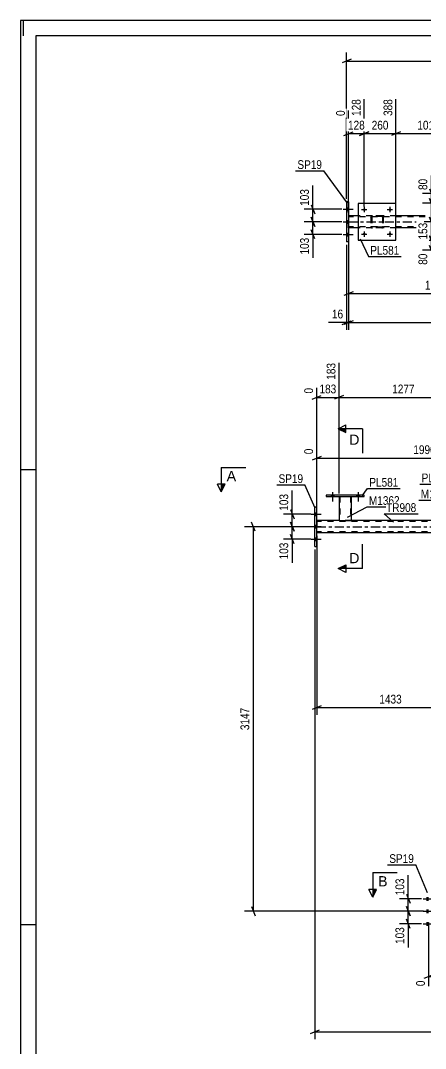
# Model space of a CAD drawing. Header units: millimetres. Extents: x -97 to 744, y -428 to 166.
# Drawn here: x -97 to 35.6, y -170.8 to 165.7 of the extents above; entities that cross this region are included whole.
import ezdxf

# ---------------------------------------------------------------- set-up
doc = ezdxf.new("R2010")
doc.units = ezdxf.units.MM
doc.linetypes.add('DXK_LINE_DOT2', pattern=[3.9198, 1.9599, -1.9599])
doc.linetypes.add('DXK_LINE_DOT3', pattern=[5.9187, 2.979, -0.9799, 0.9799, -0.9799])
doc.styles.add('Arial', font='ARIAL.TTF', dxfattribs={"height": 0.2})
doc.styles.add('Arial Narrow', font='ARIALN.TTF', dxfattribs={"height": 0.2})

# ---------------------------------------------------------------- blocks, each defined once
blk = doc.blocks.new('Unknown-814185529-1133')
at = {"color": 5, "linetype": 'Continuous'}
for p, q in [((744.03, 165.67), (-96.97, 165.67)), ((-96.97, 165.67), (-96.97, -428.33)), ((-95.97, 160.67), (-95.97, 165.67)), ((739.03, 160.67), (-91.97, 160.67)), ((-91.97, 160.67), (-91.97, -423.33)), ((-91.97, 18.67), (-96.97, 18.67)), ((-91.97, -130.33), (-96.97, -130.33))]:
    blk.add_line(p, q, dxfattribs=at)
blk = doc.blocks.new('Bolt-814185529-2804 - 2686')
at = {"linetype": 'Continuous'}
for points in [[(10.44, 103.45), (10.44, 104.33), (9.8, 104.33), (9.8, 103.45)], [(10.44, 103.45), (10.44, 104.33), (9.8, 104.33), (9.8, 103.45)], [(10.44, 103.45), (10.44, 104.33), (9.8, 104.33), (9.8, 103.45)], [(10.44, 99.33), (10.44, 100.21), (9.8, 100.21), (9.8, 99.33)], [(10.44, 99.33), (10.44, 100.21), (9.8, 100.21), (9.8, 99.33)], [(10.44, 95.25), (10.44, 96.13), (9.8, 96.13), (9.8, 95.25)], [(10.44, 95.25), (10.44, 96.13), (9.8, 96.13), (9.8, 95.25)], [(10.44, 95.25), (10.44, 96.13), (9.8, 96.13), (9.8, 95.25)]]:
    blk.add_hatch(color=1, dxfattribs=at).paths.add_polyline_path(points)
at = {"color": 1, "linetype": 'Continuous'}
for p, q in [((9.8, 104.33), (10.44, 104.33)), ((9.8, 104.33), (10.44, 104.33)), ((9.8, 104.33), (10.44, 104.33)), ((8.64, 103.89), (11.96, 103.89)), ((8.64, 103.89), (11.96, 103.89)), ((8.64, 103.89), (11.96, 103.89)), ((9.8, 103.45), (10.44, 103.45)), ((9.8, 103.45), (10.44, 103.45)), ((9.8, 103.45), (10.44, 103.45)), ((8.64, 99.77), (11.96, 99.77)), ((8.64, 99.77), (11.96, 99.77)), ((9.8, 100.21), (10.44, 100.21)), ((9.8, 100.21), (10.44, 100.21)), ((9.8, 99.33), (10.44, 99.33)), ((9.8, 99.33), (10.44, 99.33)), ((8.64, 95.69), (11.96, 95.69)), ((8.64, 95.69), (11.96, 95.69)), ((8.64, 95.69), (11.96, 95.69)), ((9.8, 96.13), (10.44, 96.13)), ((9.8, 96.13), (10.44, 96.13)), ((9.8, 96.13), (10.44, 96.13)), ((9.8, 95.25), (10.44, 95.25)), ((9.8, 95.25), (10.44, 95.25)), ((9.8, 95.25), (10.44, 95.25))]:
    blk.add_line(p, q, dxfattribs=at)
blk = doc.blocks.new('Part-814185529-2888 - 2686')
at = {"color": 2, "linetype": 'Continuous'}
for p, q in [((10.44, 106.29), (9.8, 106.29)), ((9.8, 106.29), (9.8, 93.29)), ((10.44, 106.29), (10.44, 93.29)), ((10.44, 93.29), (9.8, 93.29))]:
    blk.add_line(p, q, dxfattribs=at)
blk = doc.blocks.new('Part-814185529-2809 - 2686')
at = {"color": 2, "linetype": 'Continuous'}
for p, q in [((13.57, 101.79), (10.44, 101.79)), ((35.57, 101.79), (25.97, 101.79)), ((13.57, 97.79), (10.44, 97.79)), ((35.57, 97.79), (25.97, 97.79))]:
    blk.add_line(p, q, dxfattribs=at)
at = {"color": 7, "linetype": 'DXK_LINE_DOT2'}
for p, q in [((10.44, 97.79), (10.44, 101.79)), ((35.57, 101.47), (10.44, 101.47)), ((25.97, 101.79), (13.57, 101.79)), ((35.57, 98.11), (10.44, 98.11)), ((25.97, 97.79), (13.57, 97.79))]:
    blk.add_line(p, q, dxfattribs=at)
at = {"color": 7, "linetype": 'DXK_LINE_DOT3'}
blk.add_line((10.44, 99.79), (35.57, 99.79), dxfattribs=at)
blk = doc.blocks.new('Bolt-814185529-2911 - 2686')
at = {"linetype": 'Continuous'}
for points in [[(16.01, 103.8, -1), (15.13, 103.8, -1)], [(24.41, 103.8, -1), (23.53, 103.8, -1)]]:
    blk.add_hatch(color=1, dxfattribs=at).paths.add_polyline_path(points)
at = {"color": 1, "linetype": 'Continuous'}
for p, q in [((15.57, 104.68), (15.57, 102.92)), ((23.97, 104.68), (23.97, 102.92)), ((14.69, 103.8), (16.45, 103.8)), ((23.09, 103.8), (24.85, 103.8))]:
    blk.add_line(p, q, dxfattribs=at)
blk = doc.blocks.new('Bolt-814185529-2912 - 2686')
at = {"linetype": 'Continuous'}
for points in [[(16.01, 95.8, -1), (15.13, 95.8, -1)], [(24.41, 95.8, -1), (23.53, 95.8, -1)]]:
    blk.add_hatch(color=1, dxfattribs=at).paths.add_polyline_path(points)
at = {"color": 1, "linetype": 'Continuous'}
for p, q in [((14.69, 95.8), (16.45, 95.8)), ((15.57, 96.68), (15.57, 94.92)), ((23.09, 95.8), (24.85, 95.8)), ((23.97, 96.68), (23.97, 94.92))]:
    blk.add_line(p, q, dxfattribs=at)
blk = doc.blocks.new('Part-814185529-2917 - 2686')
at = {"color": 2, "linetype": 'Continuous'}
for p, q in [((25.97, 105.79), (13.57, 105.79)), ((13.57, 105.79), (13.57, 93.79)), ((25.97, 93.79), (25.97, 105.79)), ((13.57, 93.79), (25.97, 93.79))]:
    blk.add_line(p, q, dxfattribs=at)
blk = doc.blocks.new('Part-814185529-2918 - 2686')
at = {"color": 7, "linetype": 'DXK_LINE_DOT2'}
for p, q in [((17.77, 101.31), (17.8, 101.5)), ((17.8, 101.5), (17.77, 101.31)), ((17.77, 101.31), (17.77, 98.27)), ((18.01, 101.31), (18.02, 101.41)), ((18.01, 101.31), (18.01, 98.27)), ((18.02, 101.41), (18.08, 101.48)), ((18.06, 101.76), (18.25, 101.79)), ((18.25, 101.79), (18.06, 101.76)), ((18.08, 101.48), (18.15, 101.54)), ((18.15, 101.54), (18.25, 101.55)), ((21.29, 101.79), (18.25, 101.79)), ((21.29, 101.55), (18.25, 101.55)), ((21.29, 101.79), (21.47, 101.76)), ((21.47, 101.76), (21.29, 101.79)), ((21.29, 101.55), (21.38, 101.54)), ((21.38, 101.54), (21.46, 101.48)), ((21.46, 101.48), (21.51, 101.41)), ((21.51, 101.41), (21.53, 101.31)), ((21.53, 101.31), (21.53, 98.27)), ((21.73, 101.5), (21.77, 101.31)), ((21.77, 101.31), (21.73, 101.5)), ((21.77, 101.31), (21.77, 98.27)), ((17.8, 98.09), (17.77, 98.27)), ((17.77, 98.27), (17.8, 98.09)), ((18.02, 98.18), (18.01, 98.27)), ((18.08, 98.1), (18.02, 98.18)), ((18.25, 97.79), (18.06, 97.83)), ((18.06, 97.83), (18.25, 97.79)), ((18.15, 98.05), (18.08, 98.1)), ((18.25, 98.03), (18.15, 98.05)), ((21.29, 98.03), (18.25, 98.03)), ((21.29, 97.79), (18.25, 97.79)), ((21.38, 98.05), (21.29, 98.03)), ((21.47, 97.83), (21.29, 97.79)), ((21.29, 97.79), (21.47, 97.83)), ((21.46, 98.1), (21.38, 98.05)), ((21.51, 98.18), (21.46, 98.1)), ((21.53, 98.27), (21.51, 98.18)), ((21.77, 98.27), (21.73, 98.09)), ((21.73, 98.09), (21.77, 98.27))]:
    blk.add_line(p, q, dxfattribs=at)
at = {"color": 7, "linetype": 'DXK_LINE_DOT3'}
blk.add_line((19.77, 99.79), (19.77, 99.79), dxfattribs=at)
at = {"color": 7, "linetype": 'DXK_LINE_DOT2'}
for centre, start, end in [((18.25, 101.31), 112.5, 157.5), ((18.25, 101.31), 112.5, 157.5), ((21.29, 101.31), 22.5, 67.5), ((21.29, 101.31), 22.5, 67.5), ((18.25, 98.27), 202.5, 247.5), ((18.25, 98.27), 202.5, 247.5), ((21.29, 98.27), 292.5, 337.5), ((21.29, 98.27), 292.5, 337.5)]:
    blk.add_arc(centre, 0.48, start, end, dxfattribs=at)
blk = doc.blocks.new('Part-814185529-3725 - 3717')
at = {"color": 2, "linetype": 'Continuous'}
for p, q in [((3.13, 10.32), (3.13, 9.84)), ((15.53, 10.32), (3.13, 10.32)), ((15.53, 9.84), (15.53, 10.32)), ((3.13, 9.84), (15.53, 9.84))]:
    blk.add_line(p, q, dxfattribs=at)
blk = doc.blocks.new('Bolt-814185529-3719 - 3717')
at = {"linetype": 'Continuous'}
for points in [[(4.69, 9.84), (5.57, 9.84), (5.57, 10.32), (4.69, 10.32)], [(13.09, 9.84), (13.97, 9.84), (13.97, 10.32), (13.09, 10.32)]]:
    blk.add_hatch(color=1, dxfattribs=at).paths.add_polyline_path(points)
at = {"color": 1, "linetype": 'Continuous'}
for p, q in [((4.69, 10.32), (4.69, 9.84)), ((5.13, 11.32), (5.13, 8.2)), ((5.57, 10.32), (5.57, 9.84)), ((13.09, 10.32), (13.09, 9.84)), ((13.53, 11.32), (13.53, 8.2)), ((13.97, 10.32), (13.97, 9.84))]:
    blk.add_line(p, q, dxfattribs=at)
blk = doc.blocks.new('Bolt-814185529-3720 - 3717')
at = {"linetype": 'Continuous'}
for points in [[(4.69, 9.84), (5.57, 9.84), (5.57, 10.32), (4.69, 10.32)], [(13.09, 9.84), (13.97, 9.84), (13.97, 10.32), (13.09, 10.32)]]:
    blk.add_hatch(color=1, dxfattribs=at).paths.add_polyline_path(points)
at = {"color": 1, "linetype": 'Continuous'}
for p, q in [((4.69, 10.32), (4.69, 9.84)), ((5.13, 11.32), (5.13, 8.2)), ((5.57, 10.32), (5.57, 9.84)), ((13.09, 10.32), (13.09, 9.84)), ((13.53, 11.32), (13.53, 8.2)), ((13.97, 10.32), (13.97, 9.84))]:
    blk.add_line(p, q, dxfattribs=at)
blk = doc.blocks.new('Part-814185529-3740 - 3717')
at = {"color": 2, "linetype": 'Continuous'}
for p, q in [((7.33, 9.84), (7.33, 2)), ((11.33, 9.84), (11.33, 2)), ((7.33, 2), (11.33, 2))]:
    blk.add_line(p, q, dxfattribs=at)
at = {"color": 7, "linetype": 'DXK_LINE_DOT2'}
for p, q in [((7.33, 9.84), (11.33, 9.84)), ((7.33, 9.84), (7.33, 9.84)), ((7.33, 9.84), (7.33, 9.84)), ((7.57, 9.84), (7.57, 2)), ((11.09, 9.84), (11.09, 2)), ((11.33, 9.84), (11.33, 9.84)), ((11.33, 9.84), (11.33, 9.84)), ((11.03, 2), (11.07, 2)), ((11.03, 2), (11.07, 2)), ((11.07, 2), (11.09, 2)), ((11.07, 2), (11.09, 2))]:
    blk.add_line(p, q, dxfattribs=at)
blk = doc.blocks.new('Part-814185529-3771 - 3717')
at = {"color": 2, "linetype": 'Continuous'}
for p, q in [((-0.64, -6.5), (-0.64, 6.5)), ((-0.64, 6.5), (0, 6.5)), ((0, -6.5), (0, 6.5)), ((-0.64, -6.5), (0, -6.5))]:
    blk.add_line(p, q, dxfattribs=at)
blk = doc.blocks.new('Part-814185529-3928 - 3717')
at = {"color": 2, "linetype": 'Continuous'}
for p, q in [((7.33, 2), (0, 2)), ((25.13, 2), (11.33, 2)), ((49.47, 2), (25.23, 2)), ((25.13, -2), (0, -2)), ((65.55, -2), (25.23, -2))]:
    blk.add_line(p, q, dxfattribs=at)
at = {"color": 7, "linetype": 'DXK_LINE_DOT2'}
for p, q in [((0, 2), (0, -2)), ((25.13, 1.68), (0, 1.68)), ((11.33, 2), (7.33, 2)), ((639.97, 1.68), (25.23, 1.68)), ((25.13, -1.68), (0, -1.68)), ((639.97, -1.68), (25.23, -1.68))]:
    blk.add_line(p, q, dxfattribs=at)
at = {"color": 7, "linetype": 'DXK_LINE_DOT3'}
for p, q in [((0, 0), (25.13, 0)), ((25.23, 0), (639.97, 0))]:
    blk.add_line(p, q, dxfattribs=at)
blk = doc.blocks.new('Bolt-814185529-4020 - 3717')
at = {"linetype": 'Continuous'}
for points in [[(36.63, -122.2), (36.63, -121.32), (35.99, -121.32), (35.99, -122.2)], [(36.63, -122.2), (36.63, -121.32), (35.99, -121.32), (35.99, -122.2)], [(36.63, -122.2), (36.63, -121.32), (35.99, -121.32), (35.99, -122.2)], [(36.63, -126.28), (36.63, -125.4), (35.99, -125.4), (35.99, -126.28)], [(36.63, -126.28), (36.63, -125.4), (35.99, -125.4), (35.99, -126.28)], [(36.63, -130.4), (36.63, -129.52), (35.99, -129.52), (35.99, -130.4)], [(36.63, -130.4), (36.63, -129.52), (35.99, -129.52), (35.99, -130.4)], [(36.63, -130.4), (36.63, -129.52), (35.99, -129.52), (35.99, -130.4)]]:
    blk.add_hatch(color=1, dxfattribs=at).paths.add_polyline_path(points)
at = {"color": 1, "linetype": 'Continuous'}
for p, q in [((34.83, -121.76), (38.15, -121.76)), ((34.83, -121.76), (38.15, -121.76)), ((34.83, -121.76), (38.15, -121.76)), ((35.99, -121.32), (36.63, -121.32)), ((35.99, -121.32), (36.63, -121.32)), ((35.99, -121.32), (36.63, -121.32)), ((35.99, -122.2), (36.63, -122.2)), ((35.99, -122.2), (36.63, -122.2)), ((35.99, -122.2), (36.63, -122.2)), ((34.83, -125.84), (38.15, -125.84)), ((34.83, -125.84), (38.15, -125.84)), ((35.99, -125.4), (36.63, -125.4)), ((35.99, -125.4), (36.63, -125.4)), ((35.99, -126.28), (36.63, -126.28)), ((35.99, -126.28), (36.63, -126.28)), ((34.83, -129.96), (38.15, -129.96)), ((34.83, -129.96), (38.15, -129.96)), ((34.83, -129.96), (38.15, -129.96)), ((35.99, -129.52), (36.63, -129.52)), ((35.99, -129.52), (36.63, -129.52)), ((35.99, -129.52), (36.63, -129.52)), ((35.99, -130.4), (36.63, -130.4)), ((35.99, -130.4), (36.63, -130.4)), ((35.99, -130.4), (36.63, -130.4))]:
    blk.add_line(p, q, dxfattribs=at)
blk = doc.blocks.new('Bolt-814185529-4021 - 3717')
at = {"linetype": 'Continuous'}
for points in [[(0, 3.66), (0, 4.54), (-0.64, 4.54), (-0.64, 3.66)], [(0, 3.66), (0, 4.54), (-0.64, 4.54), (-0.64, 3.66)], [(0, 3.66), (0, 4.54), (-0.64, 4.54), (-0.64, 3.66)], [(0, -0.42), (0, 0.46), (-0.64, 0.46), (-0.64, -0.42)], [(0, -0.42), (0, 0.46), (-0.64, 0.46), (-0.64, -0.42)], [(0, -4.54), (0, -3.66), (-0.64, -3.66), (-0.64, -4.54)], [(0, -4.54), (0, -3.66), (-0.64, -3.66), (-0.64, -4.54)], [(0, -4.54), (0, -3.66), (-0.64, -3.66), (-0.64, -4.54)]]:
    blk.add_hatch(color=1, dxfattribs=at).paths.add_polyline_path(points)
at = {"color": 1, "linetype": 'Continuous'}
for p, q in [((-1.8, 4.1), (1.52, 4.1)), ((-1.8, 4.1), (1.52, 4.1)), ((-1.8, 4.1), (1.52, 4.1)), ((-0.64, 4.54), (0, 4.54)), ((-0.64, 4.54), (0, 4.54)), ((-0.64, 4.54), (0, 4.54)), ((-0.64, 3.66), (0, 3.66)), ((-0.64, 3.66), (0, 3.66)), ((-0.64, 3.66), (0, 3.66)), ((-1.8, 0.02), (1.52, 0.02)), ((-1.8, 0.02), (1.52, 0.02)), ((-0.64, 0.46), (0, 0.46)), ((-0.64, 0.46), (0, 0.46)), ((-0.64, -0.42), (0, -0.42)), ((-0.64, -0.42), (0, -0.42)), ((-1.8, -4.1), (1.52, -4.1)), ((-1.8, -4.1), (1.52, -4.1)), ((-1.8, -4.1), (1.52, -4.1)), ((-0.64, -3.66), (0, -3.66)), ((-0.64, -3.66), (0, -3.66)), ((-0.64, -3.66), (0, -3.66)), ((-0.64, -4.54), (0, -4.54)), ((-0.64, -4.54), (0, -4.54)), ((-0.64, -4.54), (0, -4.54))]:
    blk.add_line(p, q, dxfattribs=at)
blk = doc.blocks.new('StraightDimension-814185529-11438 - 2686')
at = {"color": 7, "linetype": 'Continuous'}
for p, q in [((47.27, 104.8), (47.27, 141.76)), ((25.97, 102.79), (25.97, 139.93)), ((27.47, 129.25), (24.47, 128.05)), ((25.97, 128.65), (47.27, 128.65)), ((45.77, 128.05), (48.77, 129.25))]:
    blk.add_line(p, q, dxfattribs=at)
at = {"color": 0}
blk.add_wipeout([(40.87, 129.4), (40.87, 133.6), (32.36, 133.6), (32.36, 129.4)], dxfattribs=at)
at = {"color": 3, "style": 'Arial Narrow'}
blk.add_text('1017', height=2.863, dxfattribs=at).set_placement((32.96, 130))
at = {"color": 0, "linetype": 'Continuous'}
blk.add_wipeout([(46.67, 142.36), (42.47, 142.36), (42.47, 133.85), (46.67, 133.85)], dxfattribs=at)
at = {"color": 3, "linetype": 'Continuous', "style": 'Arial Narrow'}
blk.add_text('1405', height=2.863, rotation=90.0002, dxfattribs=at).set_placement((46.07, 134.45))
blk = doc.blocks.new('StraightDimension-814185529-3042 - 2686')
at = {"color": 7, "linetype": 'Continuous'}
for p, q in [((9.8, 92.29), (9.8, 64.43)), ((10.44, 92.29), (10.44, 64.43)), ((8.3, 66.23), (11.3, 67.43)), ((11.94, 67.43), (8.94, 66.23)), ((9.8, 66.83), (10.44, 66.83))]:
    blk.add_line(p, q, dxfattribs=at)
at = {"color": 0}
blk.add_wipeout([(9.27, 67.58), (9.27, 71.78), (4.41, 71.78), (4.41, 67.58)], dxfattribs=at)
at = {"color": 7, "linetype": 'Continuous'}
blk.add_line((9.8, 66.83), (3.89, 66.83), dxfattribs=at)
blk.add_line((9.8, 66.83), (3.89, 66.83), dxfattribs=at)
at = {"color": 3, "style": 'Arial Narrow'}
blk.add_text('16', height=2.863, dxfattribs=at).set_placement((5.01, 68.18))
blk = doc.blocks.new('StraightDimension-814185529-3052 - 2686')
at = {"color": 7, "linetype": 'Continuous'}
for p, q in [((10.44, 92.29), (10.44, 64.43)), ((11.94, 67.43), (8.94, 66.23)), ((10.44, 66.83), (639.97, 66.83))]:
    blk.add_line(p, q, dxfattribs=at)
blk = doc.blocks.new('StraightDimension-814185529-3073 - 2686')
at = {"color": 7, "linetype": 'Continuous'}
for p, q in [((-1.81, 105.39), (-0.61, 102.39)), ((8.24, 103.89), (-4.06, 103.89)), ((-0.61, 98.29), (-1.81, 101.29)), ((-1.21, 99.79), (-1.21, 103.89)), ((8.24, 99.79), (-4.06, 99.79))]:
    blk.add_line(p, q, dxfattribs=at)
at = {"color": 0}
blk.add_wipeout([(-1.96, 111.1), (-6.16, 111.1), (-6.16, 104.42), (-1.96, 104.42)], dxfattribs=at)
at = {"color": 7, "linetype": 'Continuous'}
blk.add_line((-1.21, 103.89), (-1.21, 111.63), dxfattribs=at)
blk.add_line((-1.21, 103.89), (-1.21, 111.63), dxfattribs=at)
at = {"color": 3, "style": 'Arial Narrow'}
blk.add_text('103', height=2.863, rotation=90.0002, dxfattribs=at).set_placement((-2.56, 105.02))
blk = doc.blocks.new('StraightDimension-814185529-3083 - 2686')
at = {"color": 7, "linetype": 'Continuous'}
for p, q in [((-1.81, 101.29), (-0.61, 98.29)), ((8.24, 99.79), (-4.06, 99.79)), ((-1.21, 95.69), (-1.21, 99.79)), ((8.24, 95.69), (-4.06, 95.69)), ((-0.61, 94.19), (-1.81, 97.19))]:
    blk.add_line(p, q, dxfattribs=at)
at = {"color": 0}
blk.add_wipeout([(-1.96, 95.17), (-6.16, 95.17), (-6.16, 88.49), (-1.96, 88.49)], dxfattribs=at)
at = {"color": 7, "linetype": 'Continuous'}
blk.add_line((-1.21, 95.69), (-1.21, 87.96), dxfattribs=at)
blk.add_line((-1.21, 95.69), (-1.21, 87.96), dxfattribs=at)
at = {"color": 3, "style": 'Arial Narrow'}
blk.add_text('103', height=2.863, rotation=90.0002, dxfattribs=at).set_placement((-2.56, 89.09))
blk = doc.blocks.new('StraightDimension-814185529-3168 - 2686')
at = {"color": 7, "linetype": 'Continuous'}
for p, q in [((9.8, 107.29), (9.8, 155.25)), ((11.3, 153), (8.3, 151.8)), ((9.8, 152.4), (640.61, 152.4))]:
    blk.add_line(p, q, dxfattribs=at)
blk = doc.blocks.new('StraightDimension-814185529-3179 - 2686')
at = {"color": 7, "linetype": 'Continuous'}
for p, q in [((10.44, 96.79), (10.44, 73.89)), ((67.74, 92.69), (67.74, 73.89)), ((11.94, 76.89), (8.94, 75.69)), ((10.44, 76.29), (67.74, 76.29)), ((66.24, 75.69), (69.24, 76.89))]:
    blk.add_line(p, q, dxfattribs=at)
at = {"color": 0}
blk.add_wipeout([(43.35, 77.04), (43.35, 81.24), (34.83, 81.24), (34.83, 77.04)], dxfattribs=at)
at = {"color": 3, "style": 'Arial Narrow'}
blk.add_text('1917', height=2.863, dxfattribs=at).set_placement((35.43, 77.64))
blk = doc.blocks.new('StraightDimension-814185529-3196 - 2686')
at = {"color": 7, "linetype": 'Continuous'}
for p, q in [((36.95, 95.19), (38.15, 92.19)), ((66.74, 93.69), (34.7, 93.69)), ((38.15, 89.01), (36.95, 92.01)), ((37.55, 90.51), (37.55, 93.69)), ((70.85, 90.51), (34.7, 90.51))]:
    blk.add_line(p, q, dxfattribs=at)
at = {"color": 0}
blk.add_wipeout([(36.8, 89.98), (32.6, 89.98), (32.6, 85.13), (36.8, 85.13)], dxfattribs=at)
at = {"color": 7, "linetype": 'Continuous'}
blk.add_line((37.55, 90.51), (37.55, 84.6), dxfattribs=at)
blk.add_line((37.55, 90.51), (37.55, 84.6), dxfattribs=at)
at = {"color": 3, "style": 'Arial Narrow'}
blk.add_text('80', height=2.863, rotation=90.0002, dxfattribs=at).set_placement((36.2, 85.73))
blk = doc.blocks.new('StraightDimension-814185529-3207 - 2686')
at = {"color": 7, "linetype": 'Continuous'}
for p, q in [((36.95, 101.29), (38.15, 98.29)), ((67.46, 99.79), (34.7, 99.79)), ((37.55, 93.69), (37.55, 99.79)), ((38.15, 92.19), (36.95, 95.19)), ((66.74, 93.69), (34.7, 93.69))]:
    blk.add_line(p, q, dxfattribs=at)
at = {"color": 0}
blk.add_wipeout([(36.8, 100.08), (32.6, 100.08), (32.6, 93.4), (36.8, 93.4)], dxfattribs=at)
at = {"color": 3, "style": 'Arial Narrow'}
blk.add_text('153', height=2.863, rotation=90.0002, dxfattribs=at).set_placement((36.2, 94))
blk = doc.blocks.new('StraightDimension-814185529-3220 - 2686')
at = {"color": 7, "linetype": 'Continuous'}
for p, q in [((66.91, 105.9), (35.15, 105.9)), ((36.95, 107.4), (38.15, 104.4)), ((37.55, 99.79), (37.55, 105.9)), ((38.15, 98.29), (36.95, 101.29)), ((67.46, 99.79), (35.15, 99.79))]:
    blk.add_line(p, q, dxfattribs=at)
at = {"color": 0}
blk.add_wipeout([(42.5, 106.19), (38.3, 106.19), (38.3, 99.51), (42.5, 99.51)], dxfattribs=at)
at = {"color": 3, "style": 'Arial Narrow'}
blk.add_text('153', height=2.863, rotation=90.0002, dxfattribs=at).set_placement((41.9, 100.11))
blk = doc.blocks.new('StraightDimension-814185529-3233 - 2686')
at = {"color": 7, "linetype": 'Continuous'}
for p, q in [((71.01, 109.08), (34.7, 109.08)), ((36.95, 110.58), (38.15, 107.58)), ((37.55, 105.9), (37.55, 109.08)), ((66.91, 105.9), (34.7, 105.9)), ((38.15, 104.4), (36.95, 107.4))]:
    blk.add_line(p, q, dxfattribs=at)
at = {"color": 0}
blk.add_wipeout([(36.8, 114.47), (32.6, 114.47), (32.6, 109.61), (36.8, 109.61)], dxfattribs=at)
at = {"color": 7, "linetype": 'Continuous'}
blk.add_line((37.55, 109.08), (37.55, 114.99), dxfattribs=at)
blk.add_line((37.55, 109.08), (37.55, 114.99), dxfattribs=at)
at = {"color": 3, "style": 'Arial Narrow'}
blk.add_text('80', height=2.863, rotation=90.0002, dxfattribs=at).set_placement((36.2, 110.21))
blk = doc.blocks.new('StraightDimension-814185529-11439 - 2686')
at = {"color": 7, "linetype": 'Continuous'}
for p, q in [((15.57, 104.8), (15.57, 139.93)), ((25.97, 102.79), (25.97, 139.93)), ((14.07, 128.05), (17.07, 129.25)), ((15.57, 128.65), (25.97, 128.65)), ((27.47, 129.25), (24.47, 128.05))]:
    blk.add_line(p, q, dxfattribs=at)
at = {"color": 0}
blk.add_wipeout([(24.11, 129.4), (24.11, 133.6), (17.42, 133.6), (17.42, 129.4)], dxfattribs=at)
at = {"color": 0, "linetype": 'Continuous'}
blk.add_wipeout([(25.37, 140.53), (21.17, 140.53), (21.17, 133.85), (25.37, 133.85)], dxfattribs=at)
at = {"color": 3, "linetype": 'Continuous', "style": 'Arial Narrow'}
blk.add_text('388', height=2.863, rotation=90.0002, dxfattribs=at).set_placement((24.77, 134.45))
at = {"color": 3, "style": 'Arial Narrow'}
blk.add_text('260', height=2.863, dxfattribs=at).set_placement((18.02, 130))
blk = doc.blocks.new('StraightDimension-814185529-11440 - 2686')
at = {"color": 7, "linetype": 'Continuous'}
for p, q in [((15.57, 104.8), (15.57, 139.93)), ((10.44, 102.79), (10.44, 136.27)), ((8.94, 128.05), (11.94, 129.25)), ((10.44, 128.65), (15.57, 128.65)), ((17.07, 129.25), (14.07, 128.05))]:
    blk.add_line(p, q, dxfattribs=at)
at = {"color": 0}
blk.add_wipeout([(16.34, 129.4), (16.34, 133.6), (9.66, 133.6), (9.66, 129.4)], dxfattribs=at)
at = {"color": 0, "linetype": 'Continuous'}
blk.add_wipeout([(14.97, 140.53), (10.77, 140.53), (10.77, 133.85), (14.97, 133.85)], dxfattribs=at)
blk.add_wipeout([(9.84, 136.87), (5.64, 136.87), (5.64, 133.85), (9.84, 133.85)], dxfattribs=at)
at = {"color": 3, "linetype": 'Continuous', "style": 'Arial Narrow'}
for s, height, p in [('128', 2.863, (14.37, 134.45)), ('0', 2.86, (9.24, 134.45))]:
    blk.add_text(s, height=height, rotation=90.0002, dxfattribs=at).set_placement(p)
at = {"color": 3, "style": 'Arial Narrow'}
blk.add_text('128', height=2.863, dxfattribs=at).set_placement((10.26, 130))
blk = doc.blocks.new('StraightDimension-814185529-4522 - 3717')
at = {"color": 7, "linetype": 'Continuous'}
for p, q in [((-20.14, -1.5), (-21.34, 1.5)), ((-1.64, 0), (-23.59, 0)), ((-20.74, -125.86), (-20.74, 0)), ((-21.34, -124.36), (-20.14, -127.36)), ((34.99, -125.86), (-23.59, -125.86))]:
    blk.add_line(p, q, dxfattribs=at)
at = {"color": 0}
blk.add_wipeout([(-21.49, -58.67), (-25.69, -58.67), (-25.69, -67.19), (-21.49, -67.19)], dxfattribs=at)
at = {"color": 3, "style": 'Arial Narrow'}
blk.add_text('3147', height=2.863, rotation=90.0002, dxfattribs=at).set_placement((-22.09, -66.59))
blk = doc.blocks.new('StraightDimension-814185529-4783 - 3717')
at = {"color": 7, "linetype": 'Continuous'}
for p, q in [((-0.64, -7.5), (-0.64, -167.77)), ((0.86, -164.77), (-2.14, -165.97)), ((-0.64, -165.37), (662.23, -165.37))]:
    blk.add_line(p, q, dxfattribs=at)
blk = doc.blocks.new('StraightDimension-814185529-5057 - 3717')
at = {"color": 7, "linetype": 'Continuous'}
for p, q in [((0, -3), (0, -61.62)), ((48.37, -122.25), (48.37, -56.37)), ((1.5, -58.62), (-1.5, -59.82)), ((0, -59.22), (48.37, -59.22)), ((46.87, -59.82), (49.87, -58.62))]:
    blk.add_line(p, q, dxfattribs=at)
at = {"color": 0}
blk.add_wipeout([(28.44, -58.47), (28.44, -54.27), (19.93, -54.27), (19.93, -58.47)], dxfattribs=at)
at = {"color": 3, "style": 'Arial Narrow'}
blk.add_text('1433', height=2.863, dxfattribs=at).set_placement((20.53, -57.87))
blk = doc.blocks.new('StraightDimension-814185529-5123 - 3717')
at = {"color": 7, "linetype": 'Continuous'}
for p, q in [((-1.93, 4.1), (-10.84, 4.1)), ((-8.59, 5.6), (-7.39, 2.6)), ((-7.99, 0), (-7.99, 4.1)), ((-1.32, 0), (-10.84, 0)), ((-7.39, -1.5), (-8.59, 1.5))]:
    blk.add_line(p, q, dxfattribs=at)
at = {"color": 0}
blk.add_wipeout([(-8.74, 11.31), (-12.94, 11.31), (-12.94, 4.62), (-8.74, 4.62)], dxfattribs=at)
at = {"color": 7, "linetype": 'Continuous'}
blk.add_line((-7.99, 4.1), (-7.99, 11.83), dxfattribs=at)
blk.add_line((-7.99, 4.1), (-7.99, 11.83), dxfattribs=at)
at = {"color": 3, "style": 'Arial Narrow'}
blk.add_text('103', height=2.863, rotation=90.0002, dxfattribs=at).set_placement((-9.34, 5.23))
blk = doc.blocks.new('StraightDimension-814185529-5133 - 3717')
at = {"color": 7, "linetype": 'Continuous'}
for p, q in [((-1.32, 0), (-10.84, 0)), ((-8.59, 1.5), (-7.39, -1.5)), ((-7.99, -4.1), (-7.99, 0)), ((-7.39, -5.6), (-8.59, -2.6)), ((-1.93, -4.1), (-10.84, -4.1))]:
    blk.add_line(p, q, dxfattribs=at)
at = {"color": 0}
blk.add_wipeout([(-8.74, -4.63), (-12.94, -4.63), (-12.94, -11.31), (-8.74, -11.31)], dxfattribs=at)
at = {"color": 7, "linetype": 'Continuous'}
blk.add_line((-7.99, -4.1), (-7.99, -11.83), dxfattribs=at)
blk.add_line((-7.99, -4.1), (-7.99, -11.83), dxfattribs=at)
at = {"color": 3, "style": 'Arial Narrow'}
blk.add_text('103', height=2.863, rotation=90.0002, dxfattribs=at).set_placement((-9.34, -10.71))
blk = doc.blocks.new('StraightDimension-814185529-4559 - 3717')
at = {"color": 7, "linetype": 'Continuous'}
for p, q in [((114.76, -124.22), (114.76, -155.86)), ((36.63, -129.5), (36.63, -150.38)), ((38.13, -146.65), (35.13, -147.85)), ((36.63, -147.25), (114.76, -147.25)), ((113.26, -147.85), (116.26, -146.65))]:
    blk.add_line(p, q, dxfattribs=at)
at = {"color": 0}
blk.add_wipeout([(79.95, -146.5), (79.95, -142.3), (71.44, -142.3), (71.44, -146.5)], dxfattribs=at)
at = {"color": 0, "linetype": 'Continuous'}
for points in [[(36.03, -147.95), (31.83, -147.95), (31.83, -150.98), (36.03, -150.98)], [(114.16, -147.95), (109.96, -147.95), (109.96, -156.46), (114.16, -156.46)]]:
    blk.add_wipeout(points, dxfattribs=at)
at = {"color": 3, "style": 'Arial Narrow'}
blk.add_text('1953', height=2.863, dxfattribs=at).set_placement((72.04, -145.9))
at = {"color": 3, "linetype": 'Continuous', "style": 'Arial Narrow'}
for s, height, p in [('0', 2.86, (35.43, -150.38)), ('1953', 2.863, (113.56, -155.86))]:
    blk.add_text(s, height=height, rotation=90.0002, dxfattribs=at).set_placement(p)
blk = doc.blocks.new('StraightDimension-814185529-4805 - 3717')
at = {"color": 7, "linetype": 'Continuous'}
for p, q in [((70.64, -1), (70.64, 31.04)), ((0, 7.5), (0, 25.55)), ((1.5, 23.03), (-1.5, 21.83)), ((0, 22.43), (70.64, 22.43)), ((69.14, 21.83), (72.14, 23.03))]:
    blk.add_line(p, q, dxfattribs=at)
at = {"color": 0, "linetype": 'Continuous'}
for points in [[(70.04, 31.64), (65.84, 31.64), (65.84, 23.13), (70.04, 23.13)], [(-0.6, 26.15), (-4.8, 26.15), (-4.8, 23.13), (-0.6, 23.13)]]:
    blk.add_wipeout(points, dxfattribs=at)
at = {"color": 0}
blk.add_wipeout([(39.58, 23.18), (39.58, 27.38), (31.06, 27.38), (31.06, 23.18)], dxfattribs=at)
at = {"color": 3, "linetype": 'Continuous', "style": 'Arial Narrow'}
for s, height, p in [('1990', 2.863, (69.44, 23.73)), ('0', 2.86, (-1.2, 23.73))]:
    blk.add_text(s, height=height, rotation=90.0002, dxfattribs=at).set_placement(p)
at = {"color": 3, "style": 'Arial Narrow'}
blk.add_text('1990', height=2.863, dxfattribs=at).set_placement((31.66, 23.78))
blk = doc.blocks.new('StraightDimension-814185529-12312 - 3717')
at = {"color": 7, "linetype": 'Continuous'}
for p, q in [((7.33, 10.84), (7.33, 53.59)), ((49.47, 10.84), (49.47, 50.91)), ((8.83, 42.9), (5.83, 41.7)), ((7.33, 42.3), (49.47, 42.3)), ((47.97, 41.7), (50.97, 42.9))]:
    blk.add_line(p, q, dxfattribs=at)
at = {"color": 0, "linetype": 'Continuous'}
blk.add_wipeout([(48.87, 51.51), (44.67, 51.51), (44.67, 43), (48.87, 43)], dxfattribs=at)
at = {"color": 0}
blk.add_wipeout([(32.65, 43.05), (32.65, 47.25), (24.14, 47.25), (24.14, 43.05)], dxfattribs=at)
at = {"color": 3, "linetype": 'Continuous', "style": 'Arial Narrow'}
blk.add_text('1460', height=2.863, rotation=90.0002, dxfattribs=at).set_placement((48.27, 43.6))
at = {"color": 3, "style": 'Arial Narrow'}
blk.add_text('1277', height=2.863, dxfattribs=at).set_placement((24.74, 43.65))
blk = doc.blocks.new('StraightDimension-814185529-12313 - 3717')
at = {"color": 7, "linetype": 'Continuous'}
for p, q in [((7.33, 10.84), (7.33, 53.59)), ((0, 3), (0, 45.43)), ((-1.5, 41.7), (1.5, 42.9)), ((0, 42.3), (7.33, 42.3)), ((8.83, 42.9), (5.83, 41.7))]:
    blk.add_line(p, q, dxfattribs=at)
at = {"color": 0}
blk.add_wipeout([(7.01, 43.05), (7.01, 47.25), (0.32, 47.25), (0.32, 43.05)], dxfattribs=at)
at = {"color": 0, "linetype": 'Continuous'}
for points in [[(6.73, 54.19), (2.53, 54.19), (2.53, 47.5), (6.73, 47.5)], [(-0.6, 46.03), (-4.8, 46.03), (-4.8, 43), (-0.6, 43)]]:
    blk.add_wipeout(points, dxfattribs=at)
at = {"color": 3, "linetype": 'Continuous', "style": 'Arial Narrow'}
for s, height, p in [('183', 2.863, (6.13, 48.1)), ('0', 2.86, (-1.2, 43.6))]:
    blk.add_text(s, height=height, rotation=90.0002, dxfattribs=at).set_placement(p)
at = {"color": 3, "style": 'Arial Narrow'}
blk.add_text('183', height=2.863, dxfattribs=at).set_placement((0.92, 43.65))
blk = doc.blocks.new('StraightDimension-814185529-12494 - 3717')
at = {"color": 7, "linetype": 'Continuous'}
for p, q in [((29.4, -120.26), (30.6, -123.26)), ((34.35, -121.76), (27.15, -121.76)), ((30.6, -127.36), (29.4, -124.36)), ((30, -125.86), (30, -121.76)), ((34.35, -125.86), (27.15, -125.86))]:
    blk.add_line(p, q, dxfattribs=at)
at = {"color": 0}
blk.add_wipeout([(29.25, -114.55), (25.05, -114.55), (25.05, -121.24), (29.25, -121.24)], dxfattribs=at)
at = {"color": 7, "linetype": 'Continuous'}
blk.add_line((30, -121.76), (30, -114.03), dxfattribs=at)
blk.add_line((30, -121.76), (30, -114.03), dxfattribs=at)
at = {"color": 3, "style": 'Arial Narrow'}
blk.add_text('103', height=2.863, rotation=90.0002, dxfattribs=at).set_placement((28.65, -120.63))
blk = doc.blocks.new('StraightDimension-814185529-12495 - 3717')
at = {"color": 7, "linetype": 'Continuous'}
for p, q in [((29.4, -124.36), (30.6, -127.36)), ((34.35, -125.86), (27.15, -125.86)), ((30, -129.96), (30, -125.86)), ((34.35, -129.96), (27.15, -129.96)), ((30.6, -131.46), (29.4, -128.46))]:
    blk.add_line(p, q, dxfattribs=at)
at = {"color": 0}
blk.add_wipeout([(29.25, -130.49), (25.05, -130.49), (25.05, -137.17), (29.25, -137.17)], dxfattribs=at)
at = {"color": 7, "linetype": 'Continuous'}
blk.add_line((30, -129.96), (30, -137.69), dxfattribs=at)
blk.add_line((30, -129.96), (30, -137.69), dxfattribs=at)
at = {"color": 3, "style": 'Arial Narrow'}
blk.add_text('103', height=2.863, rotation=90.0002, dxfattribs=at).set_placement((28.65, -136.57))
blk = doc.blocks.new('Mark-814185529-2884 - 2686')
at = {"color": 0}
blk.add_wipeout([(1.73, 117.09), (1.73, 120.09), (-6.31, 120.09), (-6.31, 117.09)], dxfattribs=at)
blk.add_wipeout([(1.73, 117.09), (1.73, 120.09), (-6.31, 120.09), (-6.31, 117.09)], dxfattribs=at)
at = {"color": 30, "linetype": 'Continuous'}
for p in [(-6.91, 116.49), (10.12, 105.93)]:
    blk.add_line(p, (2.33, 116.49), dxfattribs=at)
at = {"color": 3, "style": 'Arial Narrow'}
blk.add_text('SP19', height=2.863, dxfattribs=at).set_placement((-6.31, 117.09))
blk = doc.blocks.new('Mark-814185529-2913 - 2686')
at = {"color": 0}
blk.add_wipeout([(27.05, 89.03), (27.05, 92.03), (17.55, 92.03), (17.55, 89.03)], dxfattribs=at)
blk.add_wipeout([(27.05, 89.03), (27.05, 92.03), (17.55, 92.03), (17.55, 89.03)], dxfattribs=at)
at = {"color": 30, "linetype": 'Continuous'}
for p, q in [((14.24, 94.24), (16.95, 88.43)), ((16.95, 88.43), (27.65, 88.43))]:
    blk.add_line(p, q, dxfattribs=at)
at = {"color": 3, "style": 'Arial Narrow'}
blk.add_text('PL581', height=2.863, dxfattribs=at).set_placement((17.55, 89.03))
blk = doc.blocks.new('Mark-814185529-3736 - 3717')
at = {"color": 0}
blk.add_wipeout([(27.16, 7.13), (27.16, 10.13), (17.11, 10.13), (17.11, 7.13)], dxfattribs=at)
blk.add_wipeout([(27.16, 7.13), (27.16, 10.13), (17.11, 10.13), (17.11, 7.13)], dxfattribs=at)
at = {"color": 30, "linetype": 'Continuous'}
for p, q in [((10.04, 3.17), (16.51, 6.53)), ((16.51, 6.53), (27.76, 6.53))]:
    blk.add_line(p, q, dxfattribs=at)
at = {"color": 3, "style": 'Arial Narrow'}
blk.add_text('M1362', height=2.863, dxfattribs=at).set_placement((17.11, 7.13))
blk = doc.blocks.new('Mark-814185529-3721 - 3717')
at = {"color": 0}
blk.add_wipeout([(26.74, 13.1), (26.74, 16.1), (17.24, 16.1), (17.24, 13.1)], dxfattribs=at)
blk.add_wipeout([(26.74, 13.1), (26.74, 16.1), (17.24, 16.1), (17.24, 13.1)], dxfattribs=at)
at = {"color": 30, "linetype": 'Continuous'}
for p, q in [((14.93, 10.14), (16.64, 12.5)), ((16.64, 12.5), (27.34, 12.5))]:
    blk.add_line(p, q, dxfattribs=at)
at = {"color": 3, "style": 'Arial Narrow'}
blk.add_text('PL581', height=2.863, dxfattribs=at).set_placement((17.24, 13.1))
blk = doc.blocks.new('Mark-814185529-3767 - 3717')
at = {"color": 0}
blk.add_wipeout([(-4.44, 14.29), (-4.44, 17.29), (-12.48, 17.29), (-12.48, 14.29)], dxfattribs=at)
blk.add_wipeout([(-4.44, 14.29), (-4.44, 17.29), (-12.48, 17.29), (-12.48, 14.29)], dxfattribs=at)
at = {"color": 30, "linetype": 'Continuous'}
for p in [(-13.08, 13.69), (-0.45, 6.09)]:
    blk.add_line(p, (-3.84, 13.69), dxfattribs=at)
at = {"color": 3, "style": 'Arial Narrow'}
blk.add_text('SP19', height=2.863, dxfattribs=at).set_placement((-12.48, 14.29))
blk = doc.blocks.new('Mark-814185529-3924 - 3717')
at = {"color": 0}
blk.add_wipeout([(32.61, 4.83), (32.61, 7.83), (22.75, 7.83), (22.75, 4.83)], dxfattribs=at)
blk.add_wipeout([(32.61, 4.83), (32.61, 7.83), (22.75, 7.83), (22.75, 4.83)], dxfattribs=at)
at = {"color": 30, "linetype": 'Continuous'}
for p, q in [((25.18, 1.52), (22.15, 4.23)), ((22.15, 4.23), (33.21, 4.23))]:
    blk.add_line(p, q, dxfattribs=at)
at = {"color": 3, "style": 'Arial Narrow'}
blk.add_text('TR908', height=2.863, dxfattribs=at).set_placement((22.75, 4.83))
blk = doc.blocks.new('Mark-814185529-3898 - 3717')
at = {"color": 0}
blk.add_wipeout([(31.82, -110.06), (31.82, -107.06), (23.78, -107.06), (23.78, -110.06)], dxfattribs=at)
blk.add_wipeout([(31.82, -110.06), (31.82, -107.06), (23.78, -107.06), (23.78, -110.06)], dxfattribs=at)
at = {"color": 30, "linetype": 'Continuous'}
for p in [(23.18, -110.66), (36.3, -119.89)]:
    blk.add_line(p, (32.42, -110.66), dxfattribs=at)
at = {"color": 3, "style": 'Arial Narrow'}
blk.add_text('SP19', height=2.863, dxfattribs=at).set_placement((23.78, -110.06))
blk = doc.blocks.new('Mark-814185529-4161 - 3717')
at = {"color": 0}
blk.add_wipeout([(44.15, 9.28), (44.15, 12.28), (34.1, 12.28), (34.1, 9.28)], dxfattribs=at)
blk.add_wipeout([(44.15, 9.28), (44.15, 12.28), (34.1, 12.28), (34.1, 9.28)], dxfattribs=at)
at = {"color": 30, "linetype": 'Continuous'}
for p in [(33.5, 8.68), (51.3, 2.72)]:
    blk.add_line(p, (44.75, 8.68), dxfattribs=at)
at = {"color": 3, "style": 'Arial Narrow'}
blk.add_text('M1362', height=2.863, dxfattribs=at).set_placement((34.1, 9.28))
blk = doc.blocks.new('Mark-814185529-4166 - 3717')
at = {"color": 0}
blk.add_wipeout([(43.88, 14.55), (43.88, 17.55), (34.38, 17.55), (34.38, 14.55)], dxfattribs=at)
blk.add_wipeout([(43.88, 14.55), (43.88, 17.55), (34.38, 17.55), (34.38, 14.55)], dxfattribs=at)
at = {"color": 30, "linetype": 'Continuous'}
for p in [(33.78, 13.95), (46.38, 10.03)]:
    blk.add_line(p, (44.48, 13.95), dxfattribs=at)
at = {"color": 3, "style": 'Arial Narrow'}
blk.add_text('PL581', height=2.863, dxfattribs=at).set_placement((34.38, 14.55))
blk = doc.blocks.new('SectionMark-814185529-5367 - 3717')
at = {"color": 6, "linetype": 'Continuous'}
for p, q in [((7, 32.06), (9.5, 33.31)), ((15, 32.06), (7, 32.06)), ((15, -13.7), (7, -13.7)), ((9.5, -14.95), (7, -13.7))]:
    blk.add_line(p, q, dxfattribs=at)
at = {"color": 0, "linetype": 'Continuous'}
for points in [[(14, 26.81), (14, 30.31), (10.63, 30.31), (10.63, 26.81)], [(14, -11.95), (14, -8.45), (10.63, -8.45), (10.63, -11.95)]]:
    blk.add_wipeout(points, dxfattribs=at)
at = {"linetype": 'Continuous'}
for points in [[(9.5, 32.06), (9.5, 30.81), (7, 32.06)], [(9.5, -12.45), (9.5, -13.7), (7, -13.7)]]:
    blk.add_hatch(color=6, dxfattribs=at).paths.add_polyline_path(points)
at = {"color": 6, "linetype": 'Continuous'}
for p, q in [((7, 32.06), (9.5, 30.81)), ((9.5, 30.81), (9.5, 33.31)), ((15, 32.06), (15, 24.06)), ((15, -13.7), (15, -5.7)), ((7, -13.7), (9.5, -12.45)), ((9.5, -12.45), (9.5, -14.95))]:
    blk.add_line(p, q, dxfattribs=at)
at = {"color": 3, "linetype": 'Continuous', "style": 'Arial'}
for p in [(10.63, 26.81), (10.63, -11.95)]:
    blk.add_text('D', height=3.34, dxfattribs=at).set_placement(p)
blk = doc.blocks.new('SectionMark-814185529-5369 - 3717')
at = {"color": 6, "linetype": 'Continuous'}
for p, q in [((18.34, -113.22), (18.34, -121.22)), ((18.34, -121.22), (17.09, -118.72))]:
    blk.add_line(p, q, dxfattribs=at)
at = {"color": 0, "linetype": 'Continuous'}
blk.add_wipeout([(23.2, -117.72), (23.2, -114.22), (20.09, -114.22), (20.09, -117.72)], dxfattribs=at)
at = {"linetype": 'Continuous'}
blk.add_hatch(color=6, dxfattribs=at).paths.add_polyline_path([(18.34, -118.72), (19.59, -118.72), (18.34, -121.22)])
at = {"color": 6, "linetype": 'Continuous'}
for p, q in [((18.34, -113.22), (26.34, -113.22)), ((19.59, -118.72), (17.09, -118.72)), ((18.34, -121.22), (19.59, -118.72))]:
    blk.add_line(p, q, dxfattribs=at)
at = {"color": 3, "linetype": 'Continuous', "style": 'Arial'}
blk.add_text('B', height=3.34, dxfattribs=at).set_placement((20.09, -117.72))
blk = doc.blocks.new('SectionMark-814185529-5375 - 3717')
at = {"color": 6, "linetype": 'Continuous'}
for p, q in [((-31.23, 19.4), (-31.23, 11.4)), ((-31.23, 11.4), (-32.48, 13.9))]:
    blk.add_line(p, q, dxfattribs=at)
at = {"color": 0, "linetype": 'Continuous'}
blk.add_wipeout([(-26.37, 14.9), (-26.37, 18.4), (-29.48, 18.4), (-29.48, 14.9)], dxfattribs=at)
at = {"linetype": 'Continuous'}
blk.add_hatch(color=6, dxfattribs=at).paths.add_polyline_path([(-31.23, 13.9), (-29.98, 13.9), (-31.23, 11.4)])
at = {"color": 6, "linetype": 'Continuous'}
for p, q in [((-31.23, 19.4), (-23.23, 19.4)), ((-29.98, 13.9), (-32.48, 13.9)), ((-31.23, 11.4), (-29.98, 13.9))]:
    blk.add_line(p, q, dxfattribs=at)
at = {"color": 3, "linetype": 'Continuous', "style": 'Arial'}
blk.add_text('A', height=3.34, dxfattribs=at).set_placement((-29.48, 14.9))

msp = doc.modelspace()

# ---------------------------------------------------------------- block references
for name in ['Unknown-814185529-1133', 'Bolt-814185529-2804 - 2686', 'Part-814185529-2888 - 2686', 'Part-814185529-2917 - 2686', 'Bolt-814185529-2911 - 2686', 'Part-814185529-2809 - 2686', 'Part-814185529-2918 - 2686', 'Bolt-814185529-2912 - 2686', 'Part-814185529-3725 - 3717', 'Bolt-814185529-3719 - 3717', 'Bolt-814185529-3720 - 3717', 'Part-814185529-3740 - 3717', 'Bolt-814185529-4021 - 3717', 'Part-814185529-3771 - 3717', 'Part-814185529-3928 - 3717', 'Bolt-814185529-4020 - 3717']:
    msp.add_blockref(name, (0, 0))

# ---------------------------------------------------------------- next in the draw order: block references
for name in ['StraightDimension-814185529-11438 - 2686', 'StraightDimension-814185529-3073 - 2686', 'StraightDimension-814185529-3042 - 2686', 'StraightDimension-814185529-4522 - 3717']:
    msp.add_blockref(name, (0, 0))

# ---------------------------------------------------------------- next in the draw order: block references
for name in ['StraightDimension-814185529-3168 - 2686', 'StraightDimension-814185529-3052 - 2686', 'StraightDimension-814185529-4783 - 3717']:
    msp.add_blockref(name, (0, 0))

# ---------------------------------------------------------------- next in the draw order: block references
for name in ['StraightDimension-814185529-11439 - 2686', 'StraightDimension-814185529-3083 - 2686', 'StraightDimension-814185529-5057 - 3717', 'StraightDimension-814185529-4559 - 3717']:
    msp.add_blockref(name, (0, 0))

# ---------------------------------------------------------------- next in the draw order: block references
for name in ['StraightDimension-814185529-11440 - 2686', 'StraightDimension-814185529-3179 - 2686', 'StraightDimension-814185529-5123 - 3717', 'StraightDimension-814185529-12494 - 3717']:
    msp.add_blockref(name, (0, 0))

# ---------------------------------------------------------------- next in the draw order: block references
for name in ['Mark-814185529-2884 - 2686', 'Mark-814185529-2913 - 2686', 'StraightDimension-814185529-3196 - 2686', 'StraightDimension-814185529-5133 - 3717', 'Mark-814185529-3898 - 3717', 'StraightDimension-814185529-12495 - 3717']:
    msp.add_blockref(name, (0, 0))

# ---------------------------------------------------------------- next in the draw order: block references
for name in ['StraightDimension-814185529-3207 - 2686', 'StraightDimension-814185529-4805 - 3717', 'SectionMark-814185529-5369 - 3717']:
    msp.add_blockref(name, (0, 0))

# ---------------------------------------------------------------- next in the draw order: block references
for name in ['StraightDimension-814185529-3220 - 2686', 'StraightDimension-814185529-12312 - 3717']:
    msp.add_blockref(name, (0, 0))

# ---------------------------------------------------------------- next in the draw order: block references
for name in ['StraightDimension-814185529-3233 - 2686', 'StraightDimension-814185529-12313 - 3717']:
    msp.add_blockref(name, (0, 0))

# ---------------------------------------------------------------- next in the draw order: block references
for name in ['Mark-814185529-3767 - 3717', 'Mark-814185529-3736 - 3717']:
    msp.add_blockref(name, (0, 0))

# ---------------------------------------------------------------- next in the draw order: block references
for name in ['Mark-814185529-3721 - 3717', 'Mark-814185529-3924 - 3717']:
    msp.add_blockref(name, (0, 0))

# ---------------------------------------------------------------- next in the draw order: block references
for name in ['SectionMark-814185529-5367 - 3717', 'Mark-814185529-4161 - 3717']:
    msp.add_blockref(name, (0, 0))

# ---------------------------------------------------------------- next in the draw order: block references
msp.add_blockref('Mark-814185529-4166 - 3717', (0, 0))

# ---------------------------------------------------------------- next in the draw order: block references
msp.add_blockref('SectionMark-814185529-5375 - 3717', (0, 0))

doc.saveas('drawing.dxf')
